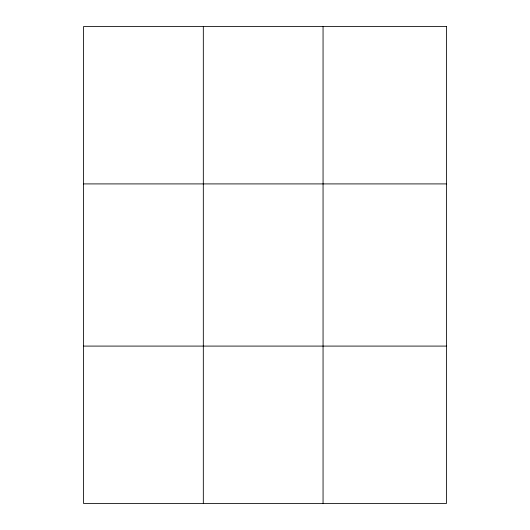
<?xml version="1.0" encoding="UTF-8"?>
<svg xmlns="http://www.w3.org/2000/svg" width="530" height="530" viewBox="0 0 530 530"><rect width="100%" height="100%" fill="white"/><g stroke="black" fill="none" stroke-linecap="round" stroke-linejoin="round"><path stroke-width="0.79" d="M203.321 503.5L203.321 26.5M323.055 503.5L323.055 26.5M83.588 183.91L446.412 183.91M83.588 346.09L446.412 346.09M446.412 26.5L446.412 503.5L83.588 503.5L83.588 26.5L446.412 26.5"/></g></svg>
